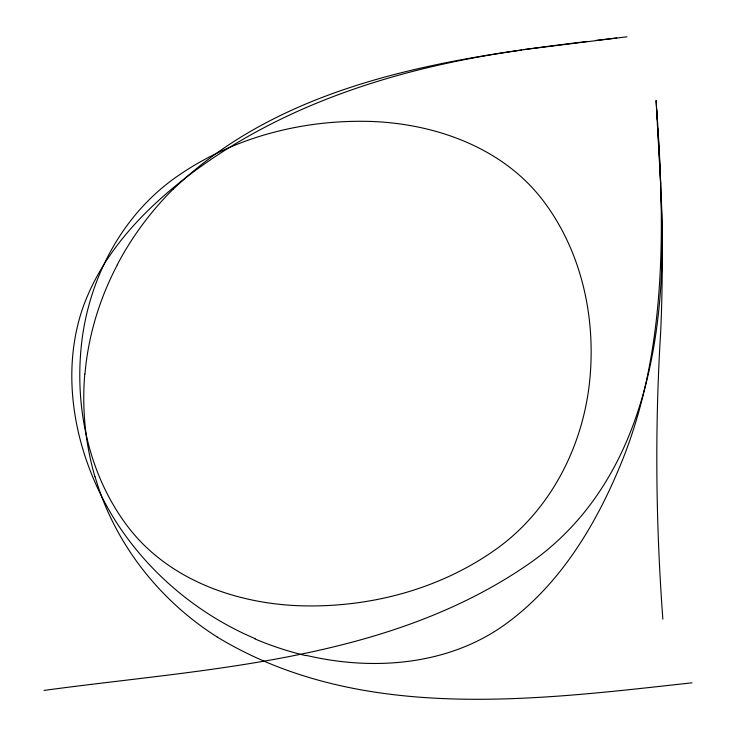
<?xml version="1.0" encoding="UTF-8"?>
<svg xmlns="http://www.w3.org/2000/svg" width="736" height="736" viewBox="0 0 736 736"><rect width="100%" height="100%" fill="white"/><g stroke="black" fill="none" stroke-linecap="round" stroke-linejoin="round"><path stroke-width="1.1" d="M84.962 374.026C88.173 335.91 99.562 298.65 117.337 264.822M172.923 189.529C282.955 83.352 441.858 58.917 587.438 41.409M521.714 50.076C402.684 66.672 283.112 102.884 186.714 176.999C141.726 211.738 100.639 255.466 82.018 310.215C64.418 363.658 70.849 422.639 91.604 474.223A302.938 296.755 -21.7 0 0 115.662 521.152C148.828 573.261 198.306 614.505 255.107 638.636M524.087 49.57L626.925 36.8M596.05 40.379L616.63 37.987M44.013 690.423C207.736 668.141 385.986 661.581 526.921 565.202C647.174 483.267 668.306 327.658 660.983 193.274M691.987 682.806C534.502 700.129 359.803 723.405 217.24 637.063M306.121 655.344C372.839 671.14 448.261 665.491 505.163 624.404C558.008 586.307 593.455 529.055 618.415 469.862C668.067 353.464 665.068 224.186 656.07 100.464L660.643 184.202M95.082 476.762C105.598 513.102 123.97 547.014 148.074 576.132A303.885 299.276 -48 0 0 217.249 637.045M656.65 109.931L657.23 119.37M662.842 619.142C655.776 523.59 654.764 427.662 660.67 332.01C663.789 264.27 662.004 196.411 657.791 128.763M306.047 655.666A302.873 289.423 4.7 0 1 254.969 638.922M94.953 476.799A284.62 280.122 -51.7 0 1 84.778 374.017M117.245 264.776A303.885 298.227 -54.9 0 1 172.85 189.456M81.54 343.721C74.446 407.523 88.651 475.042 127.88 526.7C167.688 579.048 234.204 603.06 298.181 605.71C367.319 608.221 437.994 590.125 494.859 550.059C549.185 511.925 582.056 448.758 589.398 383.502C596.491 319.7 582.277 252.19 543.048 200.523C503.24 148.175 436.724 124.172 372.756 121.514C303.609 119.002 232.944 137.108 176.07 177.164C121.753 215.298 88.881 278.466 81.54 343.721"/></g></svg>
